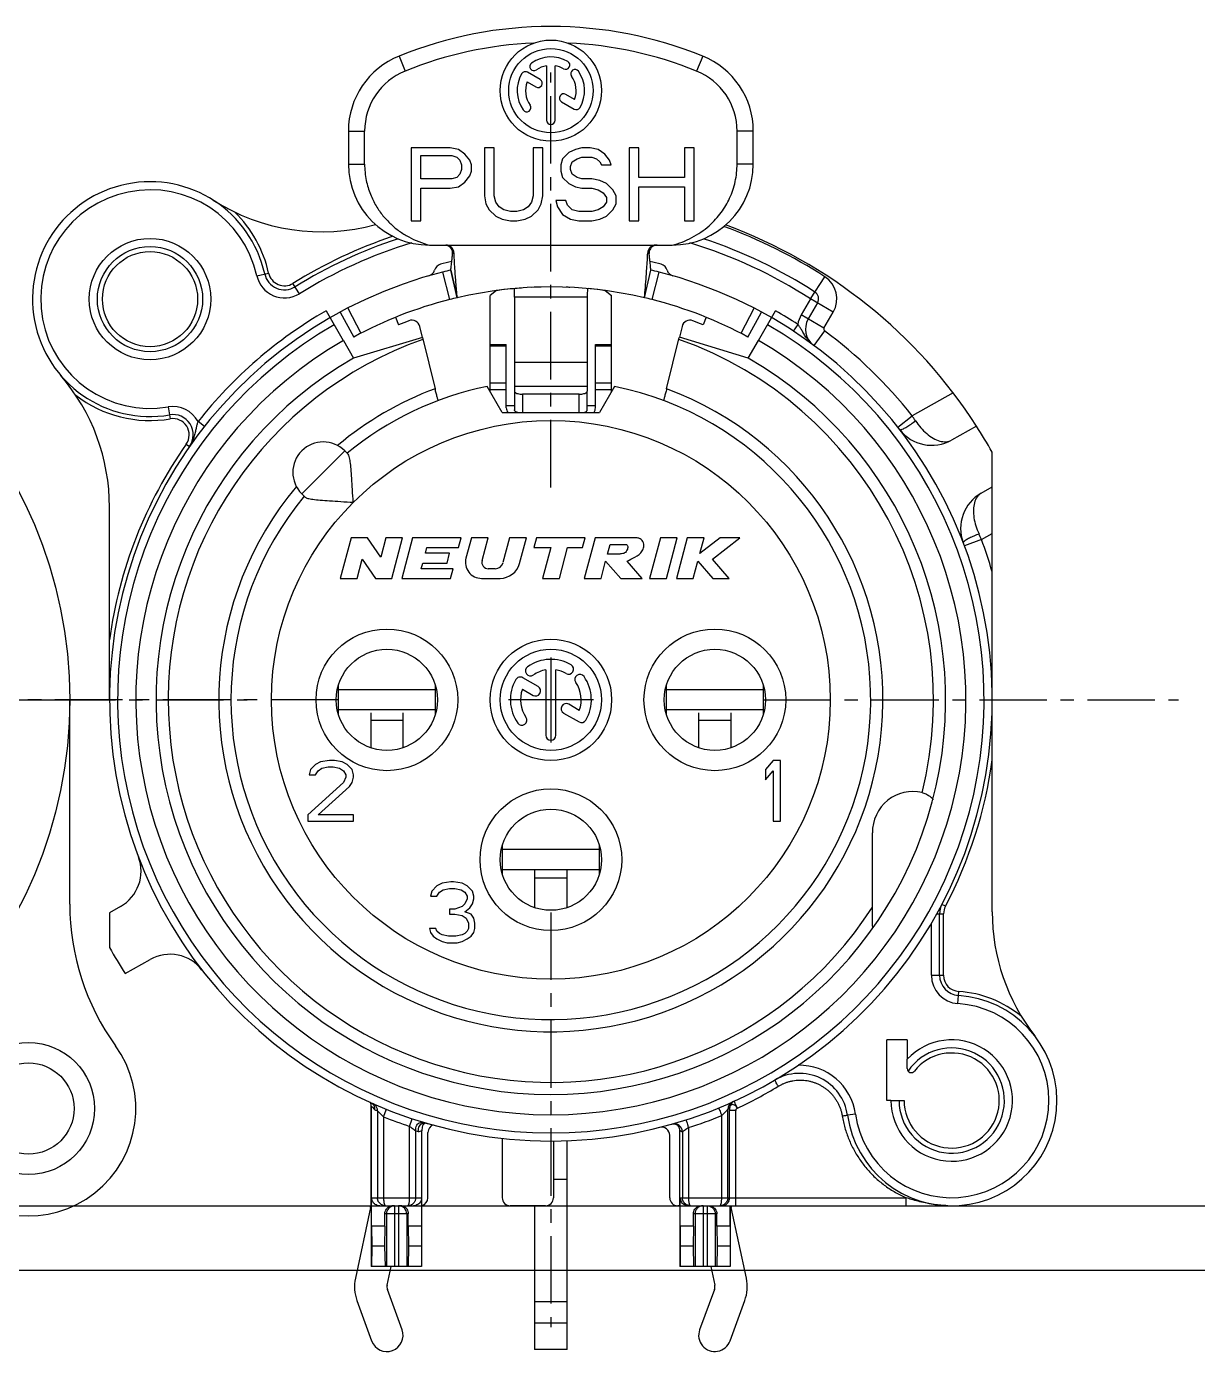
# Model space of a CAD drawing. Header units: millimetres. Extents: x 48 to 218, y 95 to 351.
# Drawn here: x 74.57 to 103.49, y 222.34 to 255.07 of the extents above; entities that cross this region are included whole.
import ezdxf

# ---------------------------------------------------------------- set-up
doc = ezdxf.new("R2010")
doc.units = ezdxf.units.MM
doc.header["$LTSCALE"] = 1.333333
doc.linetypes.add('CENTER', pattern=[2, 1.25, -0.25, 0.25, -0.25])
for name, color, linetype in [('AUSFORMSCHRAEGEN', 7, 'Continuous'), ('BEZUGSACHSEN', 7, 'Continuous'), ('BOHRUNGEN', 7, 'Continuous'), ('DEFAULT_1', 7, 'CENTER'), ('KANTENFASEN', 7, 'Continuous'), ('RUNDUNGEN', 7, 'Continuous')]:
    doc.layers.add(name, color=color, linetype=linetype)

msp = doc.modelspace()

# ---------------------------------------------------------------- linework, layer by layer
at = {"color": 9, "linetype": 'Continuous'}
for p, q in [((83.773, 254.341), (83.923, 253.97)), ((91.273, 254.341), (91.123, 253.97)), ((82.523, 252.487), (82.923, 252.487)), ((92.523, 252.487), (92.123, 252.487)), ((82.523, 251.671), (82.923, 251.671)), ((92.523, 251.671), (92.123, 251.671)), ((88.423, 248.382), (86.623, 248.382)), ((86.423, 247.172), (86.023, 247.172)), ((89.023, 247.172), (88.623, 247.172)), ((88.423, 246.769), (86.623, 246.769)), ((86.423, 246.259), (86.023, 246.259)), ((88.423, 246.174), (86.623, 246.174)), ((89.023, 246.259), (88.623, 246.259)), ((86.423, 246.093), (86.023, 246.093)), ((86.823, 245.986), (86.823, 245.536)), ((88.223, 245.536), (88.223, 245.986)), ((89.023, 246.093), (88.623, 246.093)), ((86.423, 245.71), (86.623, 245.71)), ((88.423, 245.71), (88.623, 245.71)), ((82.432, 244.588), (81.371, 243.528)), ((83.073, 237.936), (83.873, 237.936)), ((91.173, 237.936), (91.973, 237.936)), ((87.123, 234.036), (87.923, 234.036)), ((87.923, 226.586), (87.588, 226.586)), ((87.923, 223.56), (87.123, 223.56)), ((87.923, 223.034), (87.123, 223.034))]:
    msp.add_line(p, q, dxfattribs=at)
at = {"color": 7, "linetype": 'Continuous'}
for p, q in [((87.419, 254.103), (87.419, 252.757)), ((87.627, 252.757), (87.627, 254.103)), ((86.937, 253.704), (87.156, 253.578)), ((87.26, 253.759), (86.944, 253.941)), ((88.109, 253.269), (87.891, 253.394)), ((87.787, 253.214), (88.102, 253.032)), ((82.523, 252.487), (82.523, 251.671)), ((82.923, 251.671), (82.923, 252.487)), ((92.123, 251.671), (92.123, 252.487)), ((92.523, 251.671), (92.523, 252.487)), ((84.073, 252.071), (84.073, 250.271)), ((85.037, 252.071), (84.073, 252.071)), ((85.238, 252.033), (85.037, 252.071)), ((85.881, 252.071), (85.881, 250.884)), ((86.122, 252.071), (85.881, 252.071)), ((86.122, 250.884), (86.122, 252.071)), ((87.087, 252.071), (87.087, 250.884)), ((87.328, 252.071), (87.087, 252.071)), ((87.328, 250.884), (87.328, 252.071)), ((88.292, 252.071), (88.131, 252.033)), ((88.493, 252.071), (88.292, 252.071)), ((88.694, 252.033), (88.493, 252.071)), ((89.457, 252.071), (89.457, 250.271)), ((89.698, 252.071), (89.457, 252.071)), ((89.698, 251.343), (89.698, 252.071)), ((90.824, 252.071), (90.824, 251.343)), ((91.065, 252.071), (90.824, 252.071)), ((91.065, 250.271), (91.065, 252.071)), ((84.314, 251.305), (84.314, 251.88)), ((84.314, 251.88), (85.077, 251.88)), ((85.077, 251.88), (85.198, 251.841)), ((85.198, 251.841), (85.278, 251.765)), ((85.399, 251.918), (85.238, 252.033)), ((85.278, 251.765), (85.319, 251.65)), ((85.519, 251.765), (85.399, 251.918)), ((85.56, 251.65), (85.519, 251.765)), ((87.81, 251.803), (87.77, 251.65)), ((87.971, 251.956), (87.81, 251.803)), ((88.131, 252.033), (87.971, 251.956)), ((88.051, 251.726), (88.171, 251.803)), ((88.171, 251.803), (88.292, 251.841)), ((88.292, 251.841), (88.533, 251.841)), ((88.533, 251.841), (88.654, 251.803)), ((88.654, 251.803), (88.734, 251.726)), ((88.855, 251.918), (88.694, 252.033)), ((88.975, 251.765), (88.855, 251.918)), ((89.015, 251.65), (88.975, 251.765)), ((85.278, 251.42), (85.198, 251.343)), ((85.319, 251.535), (85.278, 251.42)), ((85.319, 251.65), (85.319, 251.535)), ((85.519, 251.382), (85.56, 251.497)), ((85.56, 251.497), (85.56, 251.65)), ((87.77, 251.65), (87.77, 251.497)), ((87.77, 251.497), (87.81, 251.343)), ((88.011, 251.611), (88.051, 251.726)), ((88.011, 251.535), (88.011, 251.611)), ((88.051, 251.42), (88.011, 251.535)), ((88.171, 251.343), (88.051, 251.42)), ((88.734, 251.726), (88.774, 251.65)), ((88.774, 251.65), (89.015, 251.65)), ((85.077, 251.305), (84.314, 251.305)), ((84.314, 250.271), (84.314, 251.075)), ((84.314, 251.075), (85.037, 251.075)), ((85.037, 251.075), (85.238, 251.114)), ((85.198, 251.343), (85.077, 251.305)), ((85.238, 251.114), (85.399, 251.228)), ((85.399, 251.228), (85.519, 251.382)), ((87.81, 251.343), (87.971, 251.19)), ((87.971, 251.19), (88.131, 251.114)), ((88.131, 251.114), (88.292, 251.075)), ((88.292, 251.305), (88.171, 251.343)), ((88.533, 251.305), (88.292, 251.305)), ((88.292, 251.075), (88.533, 251.075)), ((88.734, 251.267), (88.533, 251.305)), ((88.533, 251.075), (88.694, 251.037)), ((88.895, 251.19), (88.734, 251.267)), ((89.056, 251.037), (88.895, 251.19)), ((90.824, 251.343), (89.698, 251.343)), ((89.698, 250.271), (89.698, 251.114)), ((89.698, 251.114), (90.824, 251.114)), ((90.824, 251.114), (90.824, 250.271)), ((85.881, 250.884), (85.921, 250.692)), ((86.162, 250.731), (86.122, 250.884)), ((87.087, 250.884), (87.046, 250.731)), ((87.287, 250.692), (87.328, 250.884)), ((87.649, 250.769), (87.689, 250.616)), ((87.89, 250.769), (87.649, 250.769)), ((87.93, 250.654), (87.89, 250.769)), ((88.694, 251.037), (88.814, 250.96)), ((88.814, 250.96), (88.895, 250.846)), ((88.895, 250.846), (88.895, 250.731)), ((89.136, 250.884), (89.056, 251.037)), ((89.136, 250.692), (89.136, 250.884)), ((85.921, 250.692), (86.002, 250.539)), ((86.002, 250.539), (86.162, 250.386)), ((86.243, 250.616), (86.162, 250.731)), ((86.363, 250.539), (86.243, 250.616)), ((86.524, 250.501), (86.363, 250.539)), ((86.685, 250.501), (86.524, 250.501)), ((86.845, 250.539), (86.685, 250.501)), ((86.966, 250.616), (86.845, 250.539)), ((87.046, 250.731), (86.966, 250.616)), ((87.046, 250.386), (87.207, 250.539)), ((87.207, 250.539), (87.287, 250.692)), ((87.689, 250.616), (87.81, 250.424)), ((87.81, 250.424), (88.011, 250.309)), ((88.051, 250.539), (87.93, 250.654)), ((88.212, 250.501), (88.051, 250.539)), ((88.533, 250.501), (88.212, 250.501)), ((88.694, 250.539), (88.533, 250.501)), ((88.814, 250.616), (88.694, 250.539)), ((88.895, 250.731), (88.814, 250.616)), ((88.895, 250.386), (89.056, 250.539)), ((89.056, 250.539), (89.136, 250.692)), ((84.073, 250.271), (84.314, 250.271)), ((86.162, 250.386), (86.323, 250.309)), ((86.323, 250.309), (86.524, 250.271)), ((86.524, 250.271), (86.685, 250.271)), ((86.685, 250.271), (86.886, 250.309)), ((86.886, 250.309), (87.046, 250.386)), ((88.011, 250.309), (88.212, 250.271)), ((88.212, 250.271), (88.533, 250.271)), ((88.533, 250.271), (88.734, 250.309)), ((88.734, 250.309), (88.895, 250.386)), ((89.457, 250.271), (89.698, 250.271)), ((90.824, 250.271), (91.065, 250.271)), ((84.523, 249.671), (90.523, 249.671)), ((85.052, 249.053), (85.211, 248.371)), ((89.835, 248.371), (89.993, 249.053)), ((86.623, 248.382), (86.623, 246.174)), ((88.423, 248.382), (88.423, 246.174)), ((84.35, 247.391), (82.648, 246.88)), ((84.35, 247.391), (84.664, 246.122)), ((86.023, 246.056), (86.023, 247.218)), ((86.023, 247.218), (86.423, 247.218)), ((86.423, 245.648), (86.423, 247.218)), ((88.623, 245.648), (88.623, 247.218)), ((88.623, 247.218), (89.023, 247.218)), ((89.023, 246.056), (89.023, 247.218)), ((90.382, 246.122), (90.695, 247.387)), ((92.398, 246.88), (90.696, 247.393)), ((86.323, 245.536), (85.952, 246.179)), ((89.094, 246.179), (88.723, 245.536)), ((86.623, 246.061), (86.623, 245.598)), ((88.423, 245.598), (88.423, 246.061)), ((86.323, 245.536), (88.723, 245.536)), ((82.432, 244.588), (82.515, 244.505)), ((98.423, 243.695), (98.423, 244.555)), ((81.371, 243.528), (81.454, 243.445)), ((82.591, 242.436), (82.323, 241.436)), ((82.991, 242.436), (82.591, 242.436)), ((83.32, 241.959), (82.991, 242.436)), ((83.448, 242.436), (83.32, 241.959)), ((83.862, 242.436), (83.448, 242.436)), ((83.594, 241.436), (83.862, 242.436)), ((84.11, 242.436), (83.842, 241.436)), ((85.31, 242.436), (84.11, 242.436)), ((85.246, 242.196), (85.31, 242.436)), ((85.559, 242.436), (85.426, 241.94)), ((85.973, 242.436), (85.559, 242.436)), ((85.823, 241.878), (85.973, 242.436)), ((86.505, 242.436), (86.341, 241.825)), ((86.919, 242.436), (86.505, 242.436)), ((86.75, 241.807), (86.919, 242.436)), ((87.167, 242.436), (87.103, 242.196)), ((88.367, 242.436), (87.167, 242.436)), ((88.303, 242.196), (88.367, 242.436)), ((88.616, 242.436), (88.348, 241.436)), ((89.616, 242.436), (88.616, 242.436)), ((88.923, 242.036), (88.987, 242.276)), ((88.987, 242.276), (89.387, 242.276)), ((90.231, 242.436), (89.963, 241.436)), ((90.645, 242.436), (90.231, 242.436)), ((90.377, 241.436), (90.645, 242.436)), ((90.893, 242.436), (90.625, 241.436)), ((91.307, 242.436), (90.893, 242.436)), ((91.703, 242.436), (91.204, 242.05)), ((91.204, 242.05), (91.307, 242.436)), ((91.511, 241.909), (92.193, 242.436)), ((92.193, 242.436), (91.703, 242.436)), ((82.737, 241.436), (82.865, 241.914)), ((82.865, 241.914), (83.194, 241.436)), ((84.423, 242.056), (84.46, 242.196)), ((85.023, 242.056), (84.423, 242.056)), ((84.46, 242.196), (85.246, 242.196)), ((84.958, 241.816), (85.023, 242.056)), ((87.103, 242.196), (87.523, 242.196)), ((87.523, 242.196), (87.319, 241.436)), ((87.733, 241.436), (87.937, 242.196)), ((87.937, 242.196), (88.303, 242.196)), ((89.223, 242.036), (88.923, 242.036)), ((91.925, 241.436), (91.511, 241.909)), ((84.321, 241.676), (84.358, 241.816)), ((85.107, 241.676), (84.321, 241.676)), ((84.358, 241.816), (84.958, 241.816)), ((85.042, 241.436), (85.107, 241.676)), ((86.148, 241.676), (85.978, 241.676)), ((88.762, 241.436), (88.876, 241.862)), ((88.876, 241.862), (89.248, 241.436)), ((89.779, 241.436), (89.407, 241.862)), ((91.039, 241.436), (91.153, 241.862)), ((91.153, 241.862), (91.526, 241.436)), ((82.323, 241.436), (82.737, 241.436)), ((83.194, 241.436), (83.594, 241.436)), ((83.842, 241.436), (85.042, 241.436)), ((85.812, 241.436), (86.267, 241.436)), ((87.319, 241.436), (87.733, 241.436)), ((88.348, 241.436), (88.762, 241.436)), ((89.248, 241.436), (89.779, 241.436)), ((89.963, 241.436), (90.377, 241.436)), ((90.625, 241.436), (91.039, 241.436)), ((91.526, 241.436), (91.925, 241.436)), ((87.523, 239.486), (87.523, 237.386)), ((84.673, 238.686), (82.273, 238.686)), ((92.773, 238.686), (90.373, 238.686)), ((75.641, 233.385), (75.641, 238.437)), ((88.573, 238.436), (86.473, 238.436)), ((81.585, 236.713), (81.554, 236.585)), ((81.71, 236.841), (81.585, 236.713)), ((81.835, 236.905), (81.71, 236.841)), ((81.71, 236.585), (81.773, 236.681)), ((81.773, 236.681), (81.867, 236.745)), ((82.054, 236.936), (81.835, 236.905)), ((81.867, 236.745), (82.023, 236.777)), ((82.023, 236.777), (82.148, 236.777)), ((82.179, 236.936), (82.054, 236.936)), ((82.148, 236.777), (82.304, 236.745)), ((82.367, 236.905), (82.179, 236.936)), ((82.304, 236.745), (82.398, 236.681)), ((82.492, 236.841), (82.367, 236.905)), ((82.398, 236.681), (82.46, 236.585)), ((82.617, 236.713), (82.492, 236.841)), ((82.648, 236.585), (82.617, 236.713)), ((93.01, 236.936), (92.823, 236.713)), ((92.823, 236.713), (92.823, 236.458)), ((92.823, 236.458), (93.01, 236.681)), ((93.198, 236.936), (93.01, 236.936)), ((93.01, 236.681), (93.01, 235.436)), ((93.198, 235.436), (93.198, 236.936)), ((82.398, 236.394), (81.523, 235.596)), ((81.554, 236.585), (81.71, 236.585)), ((82.46, 236.522), (82.398, 236.394)), ((82.46, 236.585), (82.46, 236.522)), ((82.554, 236.298), (82.617, 236.394)), ((82.617, 236.394), (82.648, 236.522)), ((82.648, 236.522), (82.648, 236.585)), ((81.773, 235.596), (82.554, 236.298)), ((81.523, 235.596), (81.523, 235.436)), ((81.523, 235.436), (82.648, 235.436)), ((82.648, 235.596), (81.773, 235.596)), ((82.648, 235.436), (82.648, 235.596)), ((93.01, 235.436), (93.198, 235.436)), ((88.723, 234.736), (86.323, 234.736)), ((84.71, 233.841), (84.585, 233.713)), ((84.835, 233.905), (84.71, 233.841)), ((84.773, 233.681), (84.867, 233.745)), ((85.054, 233.936), (84.835, 233.905)), ((84.867, 233.745), (85.023, 233.777)), ((85.023, 233.777), (85.148, 233.777)), ((85.117, 233.936), (85.054, 233.936)), ((85.335, 233.905), (85.117, 233.936)), ((85.148, 233.777), (85.304, 233.745)), ((85.304, 233.745), (85.398, 233.681)), ((85.46, 233.841), (85.335, 233.905)), ((85.585, 233.713), (85.46, 233.841)), ((84.585, 233.713), (84.554, 233.585)), ((84.554, 233.585), (84.71, 233.585)), ((84.71, 233.585), (84.773, 233.681)), ((85.398, 233.681), (85.46, 233.585)), ((85.46, 233.522), (85.398, 233.394)), ((85.46, 233.585), (85.46, 233.522)), ((85.617, 233.585), (85.585, 233.713)), ((85.585, 233.394), (85.617, 233.522)), ((85.617, 233.522), (85.617, 233.585)), ((76.623, 233.178), (76.623, 232.318)), ((85.148, 233.266), (85.023, 233.266)), ((85.023, 233.266), (85.023, 233.139)), ((85.023, 233.139), (85.148, 233.139)), ((85.335, 233.33), (85.148, 233.266)), ((85.148, 233.139), (85.335, 233.107)), ((85.398, 233.394), (85.335, 233.33)), ((85.335, 233.107), (85.429, 233.043)), ((85.398, 233.202), (85.523, 233.298)), ((85.554, 233.139), (85.398, 233.202)), ((85.523, 233.298), (85.585, 233.394)), ((85.617, 233.043), (85.554, 233.139)), ((84.679, 232.788), (84.523, 232.788)), ((84.523, 232.788), (84.554, 232.692)), ((84.71, 232.724), (84.679, 232.788)), ((85.429, 233.043), (85.492, 232.915)), ((85.492, 232.788), (85.46, 232.724)), ((85.492, 232.915), (85.492, 232.788)), ((85.648, 232.915), (85.617, 233.043)), ((85.617, 232.692), (85.648, 232.788)), ((85.648, 232.788), (85.648, 232.915)), ((84.554, 232.692), (84.617, 232.596)), ((84.617, 232.596), (84.71, 232.532)), ((84.773, 232.66), (84.71, 232.724)), ((84.71, 232.532), (84.835, 232.468)), ((84.835, 232.628), (84.773, 232.66)), ((84.992, 232.596), (84.835, 232.628)), ((84.835, 232.468), (84.96, 232.436)), ((84.96, 232.436), (85.21, 232.436)), ((85.179, 232.596), (84.992, 232.596)), ((85.335, 232.628), (85.179, 232.596)), ((85.21, 232.436), (85.335, 232.468)), ((85.398, 232.66), (85.335, 232.628)), ((85.335, 232.468), (85.46, 232.532)), ((85.46, 232.724), (85.398, 232.66)), ((85.46, 232.532), (85.554, 232.596)), ((85.554, 232.596), (85.617, 232.692)), ((96.323, 230.036), (96.323, 229.556)), ((90.708, 225.936), (90.708, 224.436)), ((91.951, 225.436), (91.951, 225.936)), ((83.424, 225.436), (83.095, 225.436)), ((83.095, 225.436), (83.098, 224.936)), ((83.424, 225.436), (83.414, 224.936)), ((84.331, 225.436), (84.002, 225.436)), ((84.002, 225.436), (84.011, 224.936)), ((84.331, 225.436), (84.328, 224.936)), ((91.044, 225.436), (90.715, 225.436)), ((90.715, 225.436), (90.718, 224.936)), ((91.044, 225.436), (91.034, 224.936)), ((91.951, 225.436), (91.622, 225.436)), ((91.622, 225.436), (91.631, 224.936)), ((91.951, 225.436), (91.948, 224.936)), ((83.098, 224.936), (83.094, 224.436)), ((83.414, 224.936), (83.098, 224.936)), ((83.414, 224.936), (83.428, 224.436)), ((84.011, 224.936), (83.998, 224.436)), ((84.328, 224.936), (84.011, 224.936)), ((84.328, 224.936), (84.332, 224.436)), ((90.718, 224.936), (90.714, 224.436)), ((91.034, 224.936), (90.718, 224.936)), ((91.034, 224.936), (91.048, 224.436)), ((91.631, 224.936), (91.618, 224.436)), ((91.948, 224.936), (91.631, 224.936)), ((91.948, 224.936), (91.952, 224.436)), ((84.332, 224.436), (83.088, 224.436)), ((91.952, 224.436), (90.708, 224.436))]:
    msp.add_line(p, q, dxfattribs=at)
for p, q in [((64.396, 238.437), (75.396, 238.437)), ((75.396, 238.437), (75.641, 238.437)), ((54.563, 225.937), (121.563, 225.937)), ((121.563, 224.337), (54.563, 224.337))]:
    msp.add_line(p, q)
at = {"color": 42, "linetype": 'Continuous'}
for p, q in [((84.673, 238.186), (82.273, 238.186)), ((83.073, 238.111), (83.073, 237.254)), ((83.873, 237.254), (83.873, 238.111)), ((92.773, 238.186), (90.373, 238.186)), ((91.173, 238.111), (91.173, 237.254)), ((91.973, 237.254), (91.973, 238.111)), ((88.723, 234.236), (86.323, 234.236)), ((87.123, 234.236), (87.123, 233.305)), ((87.923, 233.305), (87.923, 234.236)), ((83.073, 228.479), (83.073, 225.936)), ((87.923, 222.386), (87.923, 227.551)), ((83.069, 225.895), (82.695, 224.145)), ((87.123, 225.936), (87.123, 222.386)), ((92.351, 224.145), (91.977, 225.895)), ((83.477, 223.978), (83.575, 224.436)), ((91.471, 224.436), (91.569, 223.978)), ((82.734, 223.593), (83.097, 222.599)), ((83.849, 222.874), (83.485, 223.868)), ((91.561, 223.868), (91.197, 222.874)), ((91.949, 222.599), (92.312, 223.593)), ((87.923, 222.386), (87.123, 222.386))]:
    msp.add_line(p, q, dxfattribs=at)
at = {"color": 3, "linetype": 'Continuous'}
msp.add_line((91.973, 228.456), (91.973, 228.486), dxfattribs=at)
at = {"color": 7, "linetype": 'Continuous'}
for centre, radius in [((87.523, 253.486), 1.25), ((87.523, 253.486), 1.042), ((77.623, 248.336), 1.5), ((64.523, 238.437), 11.118)]:
    msp.add_circle(centre, radius, dxfattribs=at)
at = {"color": 9, "linetype": 'Continuous'}
msp.add_circle((87.523, 238.436), 6.9, dxfattribs=at)
for radius in [1.632, 1.127]:
    msp.add_circle((74.621, 228.339), radius)
at = {"color": 7, "linetype": 'Continuous'}
for centre, radius, start, end in [((87.523, 245.071), 10, 67.9757, 112.0243), ((87.523, 245.071), 9.6, 92.5447, 112.0243), ((87.523, 245.071), 9.6, 67.9757, 87.4553), ((84.523, 252.487), 2, 112.0243, 180), ((87.105, 254.084), 0.104, 125, 305), ((87.523, 253.486), 0.833, 60, 125), ((87.523, 253.486), 0.625, 99.5941, 125), ((87.523, 253.486), 0.625, 60, 80.4059), ((87.888, 254.118), 0.104, 240, 60), ((90.523, 252.487), 2, 0, 67.9757), ((84.523, 252.487), 1.6, 112.0243, 180), ((87.523, 253.486), 0.833, 150, 215), ((86.891, 253.851), 0.104, 60, 150), ((87.523, 253.486), 0.625, 159.5941, 215), ((87.208, 253.668), 0.104, 240, 60), ((88.12, 253.905), 0.104, 35, 215), ((87.523, 253.486), 0.625, 339.5941, 35), ((87.523, 253.486), 0.833, 330, 35), ((90.523, 252.487), 1.6, 0, 67.9757), ((87.839, 253.304), 0.104, 60, 240), ((86.926, 253.068), 0.104, 215, 35), ((88.154, 253.122), 0.104, 240, 330), ((87.523, 252.757), 0.104, 180, 0), ((84.523, 251.671), 2, 180, 270), ((90.523, 251.671), 2, 270, 0), ((87.523, 238.436), 10.2, 76.9, 103.1), ((87.523, 238.436), 7.9, 140.4477, 78.5311), ((87.523, 238.436), 7.9, 101.4689, 129.5523), ((86.623, 245.648), 0.2, 180.0003, 213.8135), ((88.423, 245.648), 0.2, 326.1855, 343.4671), ((88.422, 245.648), 0.201, 343.4968, 359.9689), ((87.523, 238.436), 12.5, 29.3081, 32.7479), ((81.901, 244.058), 0.75, 45, 225), ((85.812, 241.836), 0.4, 165, 270), ((85.978, 241.836), 0.16, 165, 270), ((86.148, 241.876), 0.2, 270, 345), ((86.267, 241.936), 0.5, 270, 345), ((81.608, 233.385), 5.967, 180, 215.8404), ((87.523, 238.436), 12.5, 209.3081, 212.7479), ((74.621, 228.339), 2.652, 220.6292, 35.8404), ((97.423, 228.536), 1.5, 180, 137.1666), ((97.423, 228.536), 1.175, 180, 141.6573)]:
    msp.add_arc(centre, radius, start, end, dxfattribs=at)
at = {"color": 9, "linetype": 'Continuous'}
msp.add_arc((87.523, 238.436), 8.2, 110.4061, 129.9806, dxfattribs=at)
at = {"color": 3, "linetype": 'Continuous'}
for centre, start, end in [((82.873, 225.936), 347.9469, 0), ((92.173, 225.936), 180, 192.0531), ((91.373, 223.936), 339.9114, 12.0531)]:
    msp.add_arc(centre, 0.2, start, end, dxfattribs=at)
at = {"color": 42, "linetype": 'Continuous'}
for centre, radius, start, end in [((83.673, 223.936), 1, 167.9469, 200.0886), ((83.673, 223.936), 0.2, 167.9469, 200.0886), ((91.373, 223.936), 1, 339.9114, 12.0531), ((83.473, 222.736), 0.4, 200.0886, 20.0886), ((91.573, 222.736), 0.4, 159.9114, 339.9114)]:
    msp.add_arc(centre, radius, start, end, dxfattribs=at)
at = {"color": 7, "linetype": 'Continuous'}
for points, start_tangent, end_tangent in [([(82.923, 251.671), (82.964, 251.268), (83.067, 250.925), (83.208, 250.639), (83.377, 250.397), (83.568, 250.192), (83.779, 250.017), (84.012, 249.871), (84.26, 249.756), (84.523, 249.671)], (0, -1), (0.968834, -0.24771)), ([(90.523, 249.671), (90.764, 249.747), (91.005, 249.856), (91.231, 249.992), (91.429, 250.147), (91.593, 250.309), (91.729, 250.476), (91.843, 250.648), (91.939, 250.831), (92.017, 251.028), (92.076, 251.239), (92.111, 251.456), (92.123, 251.671)], (0.968834, 0.247709), (0, 1)), ([(86.64, 245.567), (86.633, 245.575), (86.623, 245.598)], (-0.755495, 0.655154), (0, 1)), ([(86.708, 245.536), (86.705, 245.537), (86.661, 245.554), (86.64, 245.567)], (-0.967005, 0.254756), (-0.755495, 0.655154)), ([(88.337, 245.536), (88.34, 245.537), (88.385, 245.554), (88.406, 245.567)], (0.967005, 0.254756), (0.755495, 0.655154)), ([(88.406, 245.567), (88.413, 245.575), (88.423, 245.598)], (0.755495, 0.655154), (0, 1)), ([(82.644, 243.316), (82.623, 243.633), (82.605, 243.912), (82.588, 244.142), (82.569, 244.322), (82.544, 244.445), (82.515, 244.505)], (-0.071612, 0.997433), (-0.707107, 0.707107)), ([(81.454, 243.445), (81.517, 243.414), (81.643, 243.39), (81.826, 243.371), (82.057, 243.354), (82.334, 243.336), (82.644, 243.316)], (0.707107, -0.707107), (0.997433, -0.071612)), ([(89.387, 242.276), (89.389, 242.275), (89.42, 242.227), (89.402, 242.132), (89.366, 242.08), (89.271, 242.043), (89.223, 242.036)], (0.921452, -0.388493), (-0.991391, -0.130937)), ([(89.407, 241.862), (89.598, 241.962), (89.781, 242.116), (89.818, 242.213), (89.798, 242.346), (89.695, 242.428), (89.616, 242.436)], (0.847026, 0.531551), (-0.99133, -0.131396))]:
    msp.add_spline(points, degree=3, dxfattribs=dict(at, start_tangent=start_tangent, end_tangent=end_tangent))
at = {"layer": 'AUSFORMSCHRAEGEN', "color": 7, "linetype": 'Continuous'}
for p, q in [((83.687, 247.886), (83.761, 247.702)), ((91.359, 247.886), (91.284, 247.702)), ((96.323, 230.036), (95.823, 230.036)), ((95.823, 228.536), (95.823, 230.036)), ((95.923, 228.536), (95.823, 228.536))]:
    msp.add_line(p, q, dxfattribs=at)
at = {"layer": 'AUSFORMSCHRAEGEN', "color": 9, "linetype": 'Continuous'}
msp.add_arc((87.523, 238.436), 9.45, 109.541, 327.166, dxfattribs=at)
at = {"layer": 'AUSFORMSCHRAEGEN', "color": 7, "linetype": 'Continuous'}
for points, start_tangent, end_tangent in [([(84.74, 245.83), (84.738, 245.835), (84.733, 245.852), (84.726, 245.879), (84.716, 245.915), (84.705, 245.959), (84.692, 246.01), (84.678, 246.065), (84.664, 246.122)], (-0.935888, -0.352298), (-0.240041, 0.970763)), ([(90.382, 246.122), (90.368, 246.065), (90.354, 246.01), (90.341, 245.96), (90.33, 245.915), (90.32, 245.879), (90.313, 245.852), (90.308, 245.835), (90.306, 245.83)], (-0.240041, -0.970763), (-0.935888, 0.352298)), ([(95.473, 232.793), (95.471, 232.803), (95.469, 232.842), (95.467, 232.904), (95.465, 232.985), (95.464, 233.081), (95.464, 233.191), (95.463, 233.313)], (-0.930786, 0.365565), (0, 1)), ([(95.474, 232.793), (95.473, 232.793)], (-0.578805, -0.815466), (-0.930786, 0.365565))]:
    msp.add_spline(points, degree=3, dxfattribs=dict(at, start_tangent=start_tangent, end_tangent=end_tangent))
at = {"layer": 'BEZUGSACHSEN', "color": 7, "linetype": 'Continuous'}
for p, q in [((87.208, 238.763), (86.828, 238.982)), ((87.398, 239.176), (87.398, 237.561)), ((87.648, 237.561), (87.648, 239.176)), ((86.82, 238.698), (87.083, 238.546)), ((88.226, 238.175), (87.964, 238.326)), ((87.839, 238.109), (88.218, 237.891))]:
    msp.add_line(p, q, dxfattribs=at)
at = {"layer": 'BEZUGSACHSEN', "color": 9, "linetype": 'Continuous'}
for centre in [(83.473, 238.436), (91.573, 238.436), (87.523, 234.486)]:
    msp.add_circle(centre, 1.75, dxfattribs=at)
at = {"layer": 'BEZUGSACHSEN', "color": 7, "linetype": 'Continuous'}
for centre, radius in [((83.473, 238.436), 1.25), ((87.523, 238.436), 1.5), ((87.523, 238.436), 1.25), ((91.573, 238.436), 1.25), ((87.523, 234.486), 1.25)]:
    msp.add_circle(centre, radius, dxfattribs=at)
for centre, radius, start, end in [((87.523, 238.436), 1, 60, 125), ((87.96, 239.194), 0.125, 240, 60), ((86.765, 238.874), 0.125, 60, 150), ((87.021, 239.153), 0.125, 125, 305), ((87.523, 238.436), 0.75, 99.5941, 125), ((87.523, 238.436), 0.75, 60, 80.4059), ((88.24, 238.938), 0.125, 35, 215), ((87.523, 238.436), 1, 330, 35), ((87.523, 238.436), 1, 150, 215), ((87.523, 238.436), 0.75, 159.5941, 215), ((87.145, 238.655), 0.125, 240, 60), ((87.523, 238.436), 0.75, 339.5941, 35), ((87.902, 238.218), 0.125, 60, 240), ((86.806, 237.935), 0.125, 215, 35), ((88.281, 237.999), 0.125, 240, 330), ((87.523, 237.561), 0.125, 180, 0)]:
    msp.add_arc(centre, radius, start, end, dxfattribs=at)
at = {"layer": 'BOHRUNGEN', "color": 7, "linetype": 'Continuous'}
msp.add_circle((77.623, 248.336), 1.175, dxfattribs=at)
at = {"layer": 'DEFAULT_1', "color": 7, "linetype": 'CENTER'}
for p, q in [((87.523, 243.686), (87.523, 253.936)), ((69.773, 238.437), (80.023, 238.437)), ((82.273, 238.436), (72.023, 238.436)), ((92.773, 238.436), (103.023, 238.436)), ((87.523, 233.186), (87.523, 222.936))]:
    msp.add_line(p, q, dxfattribs=at)
at = {"layer": 'KANTENFASEN', "color": 7, "linetype": 'Continuous'}
for p, q in [((86.181, 248.547), (86.023, 248.427)), ((88.865, 248.547), (89.023, 248.427)), ((86.023, 247.218), (86.023, 248.427)), ((89.023, 247.218), (89.023, 248.427))]:
    msp.add_line(p, q, dxfattribs=at)
at = {"layer": 'RUNDUNGEN', "color": 9, "linetype": 'Continuous'}
for p, q in [((80.26, 248.915), (80.553, 248.979)), ((85.024, 248.326), (84.851, 249.004)), ((90.022, 248.326), (90.195, 249.004)), ((93.935, 248.342), (94.288, 248.888)), ((81.312, 248.47), (81.154, 248.725)), ((93.935, 248.342), (93.705, 247.945)), ((94.498, 248.017), (93.935, 248.342)), ((82.505, 248.113), (82.826, 247.491)), ((92.22, 247.491), (92.541, 248.113)), ((94.268, 247.62), (93.705, 247.945)), ((94.268, 247.62), (94.498, 248.017)), ((93.621, 247.711), (93.511, 247.544)), ((94.282, 247.555), (94.014, 247.193)), ((97.459, 246.021), (96.445, 245.452)), ((78.074, 245.674), (78.124, 245.379)), ((78.966, 245.189), (78.809, 245.313)), ((96.091, 245.174), (96.445, 245.452)), ((78.518, 244.755), (78.6, 244.697)), ((98.158, 242.4), (97.737, 242.243)), ((98.158, 242.4), (98.423, 242.548)), ((97.055, 233.15), (97.223, 233.15)), ((97.269, 233.335), (97.18, 233.382)), ((97.223, 231.63), (97.223, 233.15)), ((96.923, 231.63), (96.923, 232.918)), ((96.923, 231.63), (97.223, 231.63)), ((97.578, 230.931), (97.597, 231.231)), ((83.241, 228.282), (83.241, 226.136)), ((91.744, 226.136), (91.744, 228.166)), ((91.894, 226.136), (91.894, 228.318)), ((92.088, 228.292), (91.938, 228.292)), ((91.938, 226.136), (91.938, 228.292)), ((92.088, 225.936), (92.088, 228.292)), ((95.046, 228.203), (94.848, 228.175)), ((83.391, 228.134), (83.391, 226.136)), ((84.035, 226.136), (84.035, 227.899)), ((90.922, 227.868), (90.922, 226.136)), ((84.185, 226.136), (84.185, 227.789)), ((90.772, 227.763), (90.772, 226.136)), ((83.095, 226.136), (84.331, 226.136)), ((83.663, 225.936), (83.663, 224.436)), ((83.763, 225.936), (83.763, 224.436)), ((90.715, 226.136), (96.295, 226.136)), ((91.283, 225.936), (91.283, 224.436)), ((91.383, 225.936), (91.383, 224.436)), ((96.295, 225.936), (96.295, 226.136)), ((84.002, 225.736), (83.424, 225.736)), ((83.464, 225.736), (83.464, 224.436)), ((83.962, 225.736), (83.962, 224.436)), ((91.622, 225.736), (91.044, 225.736)), ((91.084, 225.736), (91.084, 224.436)), ((91.582, 225.736), (91.582, 224.436))]:
    msp.add_line(p, q, dxfattribs=at)
at = {"layer": 'RUNDUNGEN', "color": 7, "linetype": 'Continuous'}
for p, q in [((85.211, 248.371), (85.052, 249.053)), ((89.835, 248.371), (89.993, 249.053)), ((94.108, 248.242), (93.879, 247.845)), ((81.973, 248.049), (82.397, 247.315)), ((82.322, 248.016), (82.656, 247.4)), ((92.39, 247.4), (92.724, 248.016)), ((92.649, 247.314), (93.073, 248.049)), ((84.35, 247.391), (84.283, 247.663)), ((90.763, 247.663), (90.696, 247.393)), ((82.398, 247.313), (82.648, 246.88)), ((92.398, 246.88), (92.648, 247.313)), ((86.623, 246.174), (86.623, 246.061)), ((88.423, 246.174), (88.423, 246.061)), ((88.223, 245.986), (86.823, 245.986)), ((98.036, 245.198), (97.42, 244.852)), ((98.154, 243.544), (98.423, 243.695)), ((98.423, 233.201), (98.423, 243.695)), ((76.623, 238.436), (76.623, 243.197)), ((82.273, 238.78), (82.273, 238.093)), ((84.673, 238.093), (84.673, 238.78)), ((90.373, 238.78), (90.373, 238.093)), ((92.773, 238.093), (92.773, 238.78)), ((95.463, 233.313), (95.463, 235.152)), ((86.323, 234.832), (86.323, 234.141)), ((88.723, 234.141), (88.723, 234.832)), ((76.892, 233.329), (76.623, 233.178)), ((97.123, 231.63), (97.123, 233.15)), ((77.01, 231.675), (77.626, 232.021)), ((96.323, 229.327), (96.323, 229.556)), ((95.923, 228.536), (96.248, 228.536)), ((83.088, 228.399), (83.088, 224.436)), ((83.391, 228.134), (83.465, 228.32)), ((84.035, 227.899), (84.098, 228.088)), ((90.508, 227.953), (90.533, 227.958)), ((90.533, 227.958), (90.554, 227.96)), ((90.554, 227.96), (90.573, 227.959)), ((90.573, 227.959), (90.589, 227.957)), ((90.589, 227.957), (90.603, 227.953)), ((90.603, 227.953), (90.614, 227.95)), ((90.614, 227.95), (90.623, 227.946)), ((90.623, 227.946), (90.63, 227.943)), ((90.63, 227.943), (90.635, 227.94)), ((90.635, 227.94), (90.639, 227.938)), ((90.639, 227.938), (90.642, 227.936)), ((90.642, 227.936), (90.643, 227.935)), ((84.338, 224.436), (84.338, 227.791)), ((84.488, 226.136), (84.488, 227.751)), ((86.322, 227.61), (86.322, 226.136)), ((87.588, 227.539), (87.588, 226.136)), ((90.458, 226.136), (90.458, 227.679)), ((90.708, 225.936), (90.708, 227.811)), ((83.095, 225.436), (83.095, 226.136)), ((83.299, 225.936), (84.127, 225.936)), ((84.331, 226.136), (84.331, 225.436)), ((87.388, 225.936), (86.522, 225.936)), ((90.708, 225.936), (90.658, 225.936)), ((90.715, 225.436), (90.715, 226.136)), ((90.919, 225.936), (97.423, 225.936)), ((91.958, 224.436), (91.958, 225.936)), ((83.424, 225.436), (83.424, 225.736)), ((84.002, 225.436), (84.002, 225.736)), ((91.044, 225.436), (91.044, 225.736)), ((91.622, 225.436), (91.622, 225.736))]:
    msp.add_line(p, q, dxfattribs=at)
at = {"layer": 'RUNDUNGEN', "color": 9, "linetype": 'Continuous'}
msp.add_circle((77.623, 248.336), 1.3, dxfattribs=at)
at = {"layer": 'RUNDUNGEN', "color": 7, "linetype": 'Continuous'}
for centre, radius, start, end in [((77.623, 248.336), 2.9, 12.374, 279.6165), ((81.869, 254.998), 5, 237.4844, 285.3669), ((87.523, 238.436), 12.5, 32.7479, 69.8097), ((87.523, 238.436), 12, 108.3336, 121.7571), ((87.523, 238.436), 12, 57.0854, 71.6769), ((84.931, 249.471), 0.2, 2.3999, 90.0208), ((90.115, 249.471), 0.2, 89.9815, 177.5965), ((84.844, 249.002), 0.2, 104.2279, 165.1343), ((87.523, 238.436), 11.1, 102.7406, 104.2279), ((87.523, 238.436), 11.1, 75.7721, 77.2594), ((90.202, 249.002), 0.2, 14.8657, 75.7721), ((87.523, 238.436), 10.9, 104.1911, 75.8089), ((80.944, 249.065), 0.5, 192.374, 301.7571), ((84.457, 249.105), 0.2, 286.0324, 345.1343), ((87.524, 238.433), 10.903, 103.1003, 104.1911), ((87.52, 238.426), 10.911, 75.8093, 76.8993), ((90.589, 249.105), 0.2, 194.8657, 253.9676), ((87.523, 238.436), 10.2, 96.8209, 97.8617), ((87.526, 238.41), 10.227, 95.2481, 96.8188), ((87.523, 238.438), 10.198, 94.0925, 95.2462), ((71.854, 248.382), 14.769, 359.998, 0.8297), ((87.523, 238.436), 10.2, 91.3645, 92.6543), ((87.523, 238.436), 10.2, 87.3455, 87.8924), ((103.193, 248.382), 14.77, 179.1703, 180.002), ((87.522, 238.425), 10.212, 83.18, 84.766), ((87.523, 238.436), 10.2, 82.1389, 83.1791), ((93.935, 248.342), 0.2, 330, 57.0854), ((87.523, 238.436), 10.2, 104.1805, 118.5), ((87.525, 238.427), 10.21, 103.1007, 104.1801), ((87.523, 238.436), 10.2, 103.0143, 103.1001), ((87.522, 238.433), 10.203, 75.8195, 76.8997), ((87.523, 238.436), 10.2, 61.5, 75.8195), ((87.523, 238.436), 10, 110.5144, 112.0952), ((84.089, 247.615), 0.2, 13.889, 110.5144), ((90.957, 247.615), 0.2, 69.4856, 166.111), ((87.523, 238.436), 10, 67.9048, 69.4856), ((94.312, 247.595), 0.5, 150, 233.452), ((87.523, 238.436), 9.75, 120, 60), ((71.623, 243.197), 5, 0, 40.5804), ((78.191, 244.984), 0.5, 324.9447, 99.6165), ((96.93, 245.724), 1, 217.7646, 299.3081), ((98.644, 242.672), 1, 119.3081, 200.8516), ((76.402, 234.201), 1, 299.3081, 20.8516), ((97.623, 233.15), 0.5, 152.3705, 180), ((103.423, 233.201), 5, 180, 217.8636), ((78.116, 231.149), 1, 37.7646, 119.3081), ((97.623, 231.63), 0.5, 180, 266.3009), ((97.423, 228.536), 2.6, 187.9908, 86.3009), ((93.66, 228.008), 1.2, 7.9908, 120.4763), ((96.423, 229.327), 0.1, 180, 321.6573), ((92.131, 228.345), 0.194, 114.5404, 158.1896), ((92.131, 228.345), 0.194, 169.0639, 179.9733), ((92.132, 228.345), 0.195, 158.2708, 169.1085), ((84.477, 227.871), 0.125, 127.1305, 138.5288), ((84.478, 227.871), 0.126, 121.3896, 127.157), ((84.688, 227.751), 0.2, 109.9027, 180.0013), ((90.258, 227.679), 0.2, 0.0012, 104.2721), ((90.558, 227.812), 0.15, 359.9948, 55.2988), ((83.44, 226.135), 0.198, 254.5149, 269.9947), ((83.619, 225.743), 0.193, 117.3955, 133.4336), ((83.619, 225.742), 0.194, 89.9251, 117.3911), ((83.807, 225.743), 0.194, 44.2438, 90.0749), ((90.912, 226.137), 0.196, 180.0424, 207.7953), ((90.919, 226.142), 0.205, 260.9407, 269.9749), ((91.695, 226.136), 0.2, 270.0306, 275.0101)]:
    msp.add_arc(centre, radius, start, end, dxfattribs=at)
at = {"layer": 'RUNDUNGEN', "color": 9, "linetype": 'Continuous'}
for centre, radius, start, end in [((77.623, 248.336), 2.7, 12.374, 279.6165), ((77.623, 248.336), 3, 12.374, 45.7537), ((87.523, 238.436), 12.45, 57.0854, 69.9244), ((87.523, 238.436), 12.1, 108.8108, 121.7571), ((87.523, 238.436), 11.8, 106.9289, 121.7571), ((87.523, 238.436), 11.8, 57.0854, 73.077), ((80.944, 249.065), 0.7, 192.374, 301.7571), ((80.944, 249.065), 0.4, 192.374, 301.7571), ((93.935, 248.342), 0.65, 330, 57.0854), ((87.523, 238.436), 11.1, 120, 141.7234), ((87.523, 238.436), 11.1, 56.6734, 60), ((94.312, 247.595), 0.7, 150, 170.4316), ((87.523, 238.436), 10.7, 120, 60), ((94.312, 247.595), 0.05, 150, 233.452), ((87.523, 238.436), 11.35, 38.1776, 53.452), ((87.523, 238.436), 10.25, 120, 60), ((87.523, 238.436), 9.45, 345.9524, 70.459), ((94.704, 247.992), 1.063, 213.9956, 217.555), ((94.451, 247.782), 0.733, 227.536, 229.3258), ((94.433, 247.761), 0.706, 229.3101, 233.544), ((77.623, 248.336), 3, 232.3111, 279.6165), ((87.523, 238.436), 8.2, 140.0194, 69.5939), ((78.191, 244.984), 0.7, 27.9648, 99.6165), ((78.191, 244.984), 0.4, 324.9447, 99.6165), ((67.304, 225.634), 35.242, 33.9782, 34.2184), ((77.626, 245.256), 1.133, 342.9565, 344.3985), ((87.523, 238.436), 11, 144.9447, 172.2684), ((66.417, 228.003), 34.854, 24.3965, 24.6394), ((87.523, 238.436), 11.35, 16.1879, 20.4386), ((87.523, 238.436), 11, 332.3705, 352.2684), ((97.623, 233.15), 0.4, 152.3705, 180), ((97.623, 231.63), 0.7, 180, 266.3009), ((97.623, 231.63), 0.4, 180, 266.3009), ((97.423, 228.536), 2.7, 50.474, 86.3009), ((97.423, 228.536), 2.4, 187.9908, 86.3009), ((97.423, 228.536), 1.3, 180, 145.9673), ((93.66, 228.008), 1.4, 7.9908, 91.2257), ((87.681, 237.845), 10.488, 295.0971, 301.3691), ((92.099, 228.318), 0.205, 114.3374, 180.0101), ((94.706, 239.875), 16.33, 224.6451, 225.0858), ((82.999, 228.325), 0.176, 20.8044, 44.8756), ((87.724, 238.438), 11.102, 245.8214, 246.183), ((87.594, 238.354), 11.001, 287.6063, 292.1611), ((87.523, 238.436), 11.1, 248.1431, 251.6877), ((90.572, 227.763), 0.2, 359.9969, 105.9389), ((87.324, 238.439), 11.103, 253.5804, 253.9245), ((81.006, 241.743), 14.344, 283.0689, 283.4325), ((83.664, 225.737), 0.2, 135.3422, 180.0176), ((83.663, 225.738), 0.199, 90.0185, 135.3428), ((83.763, 225.738), 0.199, 44.6572, 89.9815), ((83.762, 225.737), 0.2, 359.9824, 44.6578), ((91.738, 226.136), 0.2, 270.0437, 337.518), ((91.736, 226.137), 0.201, 337.5818, 359.9216), ((97.423, 228.725), 2.788, 268.035, 269.9921)]:
    msp.add_arc(centre, radius, start, end, dxfattribs=at)
at = {"layer": 'RUNDUNGEN', "color": 7, "linetype": 'Continuous'}
for centre, major_axis, ratio, start_param, end_param in [((96.464, 235.143), (-0.149, 1.018), 0.972109, -0.377667, 1.421435), ((84.288, 226.136), (-0.2, 0), 0.999848, 1.823477, 3.141593), ((86.522, 226.136), (0.2, 0), 0.999849, -3.141593, -1.570796), ((87.388, 226.136), (0.2, 0), 0.999847, -1.570796, 0), ((90.658, 226.136), (-0.2, 0), 0.999848, 0, 1.570796)]:
    msp.add_ellipse(centre, major_axis=major_axis, ratio=ratio, start_param=start_param, end_param=end_param, dxfattribs=at)
for points, start_tangent, end_tangent in [([(85.096, 249.459), (85.092, 249.522), (85.065, 249.582), (85.022, 249.629), (84.963, 249.66), (84.931, 249.668)], (0.102974, 0.994684), (-0.986892, 0.161381)), ([(85.052, 249.053), (85.053, 249.061), (85.056, 249.086), (85.06, 249.126), (85.066, 249.181), (85.074, 249.255), (85.084, 249.349), (85.096, 249.459)], (0.11056, 0.993869), (0.102974, 0.994684)), ([(85.211, 248.371), (85.21, 248.385), (85.206, 248.426), (85.2, 248.492), (85.192, 248.584), (85.182, 248.706), (85.17, 248.858), (85.157, 249.037), (85.143, 249.243), (85.131, 249.48)], (-0.095585, 0.995421), (-0.041698, 0.99913)), ([(89.835, 248.371), (89.836, 248.385), (89.84, 248.426), (89.846, 248.492), (89.854, 248.584), (89.864, 248.706), (89.876, 248.858), (89.889, 249.037), (89.903, 249.243), (89.915, 249.48)], (0.095585, 0.995421), (0.041698, 0.99913)), ([(90.148, 249.671), (90.083, 249.66), (90.024, 249.629), (89.98, 249.582), (89.954, 249.522), (89.95, 249.459)], (-1, 0), (0.102945, -0.994687)), ([(89.993, 249.053), (89.993, 249.061), (89.99, 249.086), (89.986, 249.126), (89.98, 249.181), (89.972, 249.255), (89.962, 249.349), (89.95, 249.459)], (-0.11056, 0.993869), (-0.102976, 0.994684)), ([(86.623, 246.061), (86.633, 246.038), (86.661, 246.017), (86.705, 246.001), (86.761, 245.99), (86.823, 245.986)], (0, -1), (1, 0)), ([(88.223, 245.986), (88.285, 245.99), (88.341, 246.001), (88.385, 246.017), (88.413, 246.038), (88.423, 246.061)], (1, 0), (0, 1)), ([(96.69, 236.143), (96.782, 236.112), (96.863, 236.068)], (0.970811, -0.239847), (0.839353, -0.543586)), ([(96.863, 236.068), (96.923, 236.021)], (0.839353, -0.543586), (0.720272, -0.693691)), ([(96.923, 236.021), (96.943, 236), (96.954, 235.983), (96.955, 235.977)], (0.720272, -0.693691), (0.233907, -0.972259)), ([(96.955, 235.977), (96.956, 235.969)], (0.233907, -0.972259), (-0.253031, -0.967458)), ([(83.094, 228.473), (83.058, 228.493)], (-0.833367, 0.55272), (-0.912273, 0.409582)), ([(83.088, 228.399), (83.087, 228.414), (83.086, 228.428), (83.084, 228.44), (83.082, 228.453), (83.078, 228.464), (83.074, 228.475), (83.07, 228.486), (83.07, 228.487)], (0, 1), (-0.411384, 0.911462)), ([(83.124, 228.449), (83.094, 228.473)], (-0.706357, 0.707856), (-0.833367, 0.55272)), ([(84.356, 227.909), (84.342, 227.854), (84.338, 227.791)], (-0.367905, -0.929864), (0, -1)), ([(84.368, 227.934), (84.356, 227.909)], (-0.508002, -0.861356), (-0.367905, -0.929864)), ([(84.364, 227.974), (84.366, 227.975), (84.433, 227.977), (84.468, 227.972)], (0.974309, 0.225215), (0.97976, -0.200175)), ([(84.383, 227.954), (84.368, 227.934)], (-0.661738, -0.749735), (-0.508002, -0.861356)), ([(84.468, 227.972), (84.505, 227.963)], (0.97976, -0.200175), (0.96086, -0.277033)), ([(83.299, 225.936), (83.237, 225.946), (83.185, 225.971), (83.146, 226.005), (83.118, 226.045), (83.101, 226.089), (83.095, 226.136)], (-1, 0), (0, 1)), ([(83.387, 225.944), (83.372, 225.949), (83.345, 225.96), (83.323, 225.974), (83.304, 225.99), (83.288, 226.007), (83.274, 226.026), (83.262, 226.046), (83.253, 226.068), (83.246, 226.09), (83.242, 226.113), (83.241, 226.136)], (-0.963674, 0.267082), (-0.000107, 1)), ([(83.424, 225.736), (83.433, 225.798), (83.461, 225.854), (83.486, 225.883)], (0, 1), (0.726515, 0.68715)), ([(83.945, 225.878), (83.965, 225.854), (83.993, 225.798), (84.002, 225.736)], (0.698327, -0.715779), (0, -1)), ([(84.185, 226.136), (84.183, 226.104), (84.175, 226.073), (84.163, 226.044), (84.148, 226.019), (84.131, 225.999), (84.114, 225.983), (84.095, 225.969), (84.074, 225.957), (84.049, 225.947), (84.02, 225.939), (83.986, 225.936)], (0, -1), (-1, 0.000004)), ([(84.331, 226.136), (84.325, 226.089), (84.308, 226.045), (84.28, 226.005), (84.241, 225.971), (84.189, 225.946), (84.127, 225.936)], (0, -1), (-1, 0)), ([(90.887, 225.939), (90.857, 225.946), (90.805, 225.971), (90.766, 226.005), (90.738, 226.045)], (-0.987571, 0.157171), (-0.465416, 0.885092)), ([(90.971, 225.936), (90.934, 225.94), (90.903, 225.949), (90.877, 225.96), (90.854, 225.974), (90.835, 225.99), (90.819, 226.007), (90.805, 226.026), (90.793, 226.046), (90.784, 226.068), (90.777, 226.09), (90.773, 226.113), (90.772, 226.136)], (-1, -0.000006), (-0.000107, 1)), ([(91.044, 225.736), (91.053, 225.798), (91.081, 225.854), (91.124, 225.898), (91.179, 225.927), (91.24, 225.936)], (0, 1), (1, 0)), ([(91.426, 225.936), (91.487, 225.927), (91.542, 225.898), (91.585, 225.854), (91.613, 225.798), (91.622, 225.736)], (1, 0), (0, -1)), ([(91.894, 226.136), (91.891, 226.104), (91.884, 226.073), (91.871, 226.044), (91.856, 226.019), (91.839, 225.999), (91.822, 225.983), (91.804, 225.969), (91.783, 225.957), (91.758, 225.947), (91.729, 225.939), (91.712, 225.937)], (0, -1), (-0.996179, -0.087334))]:
    msp.add_spline(points, degree=3, dxfattribs=dict(at, start_tangent=start_tangent, end_tangent=end_tangent))
at = {"layer": 'RUNDUNGEN', "color": 9, "linetype": 'Continuous'}
for points, start_tangent, end_tangent in [([(85.131, 249.48), (85.127, 249.476), (85.118, 249.469), (85.096, 249.459)], (-0.699705, -0.714432), (-0.959438, -0.281919)), ([(89.915, 249.48), (89.919, 249.476), (89.928, 249.469), (89.95, 249.459)], (0.699627, -0.714508), (0.959245, -0.282576)), ([(93.823, 247.398), (93.761, 247.498), (93.71, 247.583), (93.665, 247.654), (93.621, 247.711)], (-0.559834, 0.828604), (-0.62977, 0.776782)), ([(93.956, 247.241), (93.906, 247.292), (93.862, 247.344)], (-0.73774, 0.675085), (-0.610454, 0.792052)), ([(78.809, 245.313), (78.786, 245.244), (78.765, 245.163), (78.744, 245.066), (78.717, 244.951)], (-0.352527, -0.935801), (-0.269774, -0.962924)), ([(96.14, 245.112), (96.169, 245.109), (96.229, 245.133), (96.315, 245.181), (96.418, 245.249), (96.528, 245.33)], (0.612631, -0.790369), (0.792469, 0.609912)), ([(96.528, 245.33), (96.658, 245.16), (96.806, 245.014), (96.965, 244.901), (97.128, 244.83), (97.284, 244.813), (97.42, 244.852)], (0.559449, -0.828864), (0.872687, 0.488281)), ([(78.709, 244.924), (78.699, 244.895), (78.676, 244.833), (78.644, 244.767), (78.6, 244.697)], (-0.293352, -0.956004), (-0.574415, -0.818564)), ([(98.154, 243.544), (98.05, 243.449), (97.984, 243.307), (97.959, 243.131), (97.972, 242.936), (98.02, 242.734), (98.097, 242.534)], (-0.871318, -0.490718), (0.416542, -0.909117)), ([(98.097, 242.534), (97.971, 242.482), (97.859, 242.43), (97.774, 242.382), (97.722, 242.343), (97.709, 242.316)], (-0.93337, -0.358917), (0.355753, -0.93458)), ([(93.141, 228.89), (93.106, 228.948), (93.076, 228.997), (93.057, 229.03), (93.051, 229.042)], (-0.520743, 0.853714), (0.861839, 0.507182)), ([(93.141, 228.89), (93.208, 228.928), (93.278, 228.961), (93.351, 228.988), (93.425, 229.01), (93.501, 229.026), (93.578, 229.037), (93.656, 229.042), (93.734, 229.04), (93.812, 229.034), (93.89, 229.021), (93.966, 229.002), (94.041, 228.978), (94.113, 228.948), (94.184, 228.913), (94.252, 228.872), (94.317, 228.827), (94.378, 228.776), (94.435, 228.721), (94.488, 228.662), (94.537, 228.599), (94.581, 228.532), (94.62, 228.462), (94.653, 228.389), (94.681, 228.313), (94.703, 228.236), (94.72, 228.157)], (0.853715, 0.52074), (0.165117, -0.986274)), ([(92.049, 228.517), (92.05, 228.521)], (-0.427465, 0.904032), (0.909659, 0.415355)), ([(92.131, 228.345), (92.099, 228.412), (92.073, 228.469), (92.056, 228.508), (92.049, 228.517)], (-0.396935, 0.917847), (-0.427465, 0.904032)), ([(83.241, 228.282), (83.228, 228.359), (83.187, 228.421), (83.121, 228.465)], (0.000274, 1), (-0.914934, 0.403604)), ([(83.177, 228.31), (83.164, 228.387)], (0.000137, 1), (-0.354111, 0.935203)), ([(83.241, 228.282), (83.248, 228.275), (83.268, 228.254), (83.299, 228.222), (83.341, 228.182), (83.391, 228.134)], (0.621378, -0.783511), (0.732535, -0.680729)), ([(91.666, 228.355), (91.672, 228.34), (91.689, 228.299), (91.714, 228.238), (91.744, 228.166)], (0.924931, 0.380134), (0.378414, -0.925637)), ([(91.894, 228.318), (91.89, 228.314), (91.885, 228.309), (91.879, 228.303), (91.872, 228.295), (91.863, 228.285), (91.853, 228.275), (91.841, 228.263), (91.829, 228.251), (91.816, 228.237), (91.802, 228.223), (91.788, 228.209), (91.773, 228.194), (91.758, 228.18), (91.744, 228.166)], (-0.695348, -0.718673), (-0.719082, -0.694925)), ([(91.937, 228.345), (91.935, 228.343), (91.932, 228.341), (91.928, 228.338), (91.924, 228.335), (91.92, 228.332), (91.915, 228.329), (91.91, 228.326), (91.904, 228.323), (91.899, 228.321), (91.894, 228.318)], (-0.773982, -0.633208), (-0.912336, -0.409442)), ([(92.131, 228.345), (92.098, 228.394), (92.055, 228.426), (92.011, 228.437), (91.973, 228.426), (91.947, 228.394), (91.937, 228.345)], (-0.431016, 0.902344), (-0.007966, -0.999968)), ([(91.937, 228.345), (91.937, 228.336), (91.938, 228.324), (91.938, 228.309), (91.938, 228.292)], (0.03671, -0.999326), (0, -1)), ([(92.13, 228.347), (92.109, 228.333), (92.094, 228.315), (92.088, 228.292)], (-0.900859, -0.434111), (-0.006819, -0.999977)), ([(94.72, 228.157), (94.769, 228.165), (94.81, 228.171), (94.838, 228.175), (94.848, 228.175)], (0.986274, 0.165116), (0.139016, -0.99029)), ([(84.035, 227.899), (84.097, 227.852), (84.145, 227.817), (84.175, 227.796), (84.185, 227.789)], (0.78975, -0.613428), (0.551334, -0.834284)), ([(84.185, 227.789), (84.191, 227.863), (84.212, 227.926), (84.249, 227.971), (84.303, 227.994), (84.369, 227.996), (84.442, 227.981)], (0.00009, 1), (0.959217, -0.28267)), ([(84.249, 227.771), (84.255, 227.844), (84.276, 227.907), (84.313, 227.951), (84.364, 227.974)], (-0.000071, 1), (0.974309, 0.225215)), ([(90.922, 227.868), (90.906, 227.857), (90.89, 227.845), (90.874, 227.834), (90.859, 227.823), (90.844, 227.812), (90.831, 227.803), (90.818, 227.794), (90.807, 227.786), (90.797, 227.78), (90.788, 227.774), (90.781, 227.769), (90.776, 227.766), (90.772, 227.763)], (-0.802156, -0.597114), (-0.983242, -0.182307)), ([(90.86, 228.06), (90.865, 228.045), (90.879, 228.004), (90.898, 227.942), (90.922, 227.868)], (0.951974, 0.306179), (0.303136, -0.952947)), ([(94.72, 228.157), (94.748, 228.01), (94.785, 227.864), (94.83, 227.721), (94.883, 227.581), (94.943, 227.444), (95.011, 227.311), (95.086, 227.182), (95.167, 227.058), (95.256, 226.938), (95.35, 226.824), (95.451, 226.716), (95.557, 226.613), (95.669, 226.516), (95.786, 226.426), (95.907, 226.343), (96.033, 226.267), (96.163, 226.198), (96.295, 226.136)], (0.165115, -0.986274), (0.918807, -0.394708)), ([(90.772, 227.763), (90.752, 227.768), (90.731, 227.784), (90.708, 227.811)], (-0.996877, -0.07897), (-0.600751, 0.799437)), ([(83.391, 226.136), (83.391, 226.113), (83.392, 226.09), (83.394, 226.068), (83.396, 226.046), (83.399, 226.026), (83.402, 226.007), (83.406, 225.99), (83.411, 225.974), (83.416, 225.96), (83.423, 225.949), (83.431, 225.94), (83.44, 225.936)], (-0.000002, -1), (0.999996, -0.002904)), ([(83.986, 225.936), (83.995, 225.939), (84.002, 225.947), (84.008, 225.957), (84.013, 225.969), (84.018, 225.983), (84.022, 225.999), (84.026, 226.019), (84.03, 226.044), (84.033, 226.073), (84.035, 226.104), (84.035, 226.137)], (0.999997, 0.002345), (-0.000005, 1)), ([(90.922, 226.136), (90.922, 226.113), (90.923, 226.09), (90.925, 226.068), (90.927, 226.046), (90.93, 226.026), (90.934, 226.007), (90.938, 225.99), (90.942, 225.974), (90.948, 225.96), (90.954, 225.949), (90.962, 225.94), (90.966, 225.937)], (-0.000002, -1), (0.931035, -0.364929)), ([(90.966, 225.937), (90.971, 225.936)], (0.931035, -0.364929), (0.999996, -0.002904)), ([(91.283, 225.936), (91.206, 225.921), (91.142, 225.877), (91.098, 225.812), (91.084, 225.736)], (-1, 0), (0, -1)), ([(91.383, 225.936), (91.46, 225.921), (91.524, 225.877), (91.567, 225.812), (91.582, 225.736)], (1, 0), (0, -1)), ([(91.695, 225.936), (91.703, 225.939), (91.71, 225.947), (91.717, 225.957), (91.722, 225.969), (91.726, 225.983), (91.728, 225.99)], (0.999997, 0.002345), (0.254036, 0.967195)), ([(91.728, 225.99), (91.731, 225.999), (91.735, 226.019), (91.738, 226.044), (91.741, 226.073), (91.743, 226.104), (91.744, 226.137)], (0.254036, 0.967195), (-0.000005, 1)), ([(97.328, 225.938), (97.274, 225.94), (97.113, 225.953), (96.944, 225.976), (96.768, 226.008), (96.592, 226.049), (96.433, 226.093), (96.295, 226.136)], (-0.999417, 0.034153), (-0.949926, 0.312474))]:
    msp.add_spline(points, degree=3, dxfattribs=dict(at, start_tangent=start_tangent, end_tangent=end_tangent))

doc.saveas('drawing.dxf')
